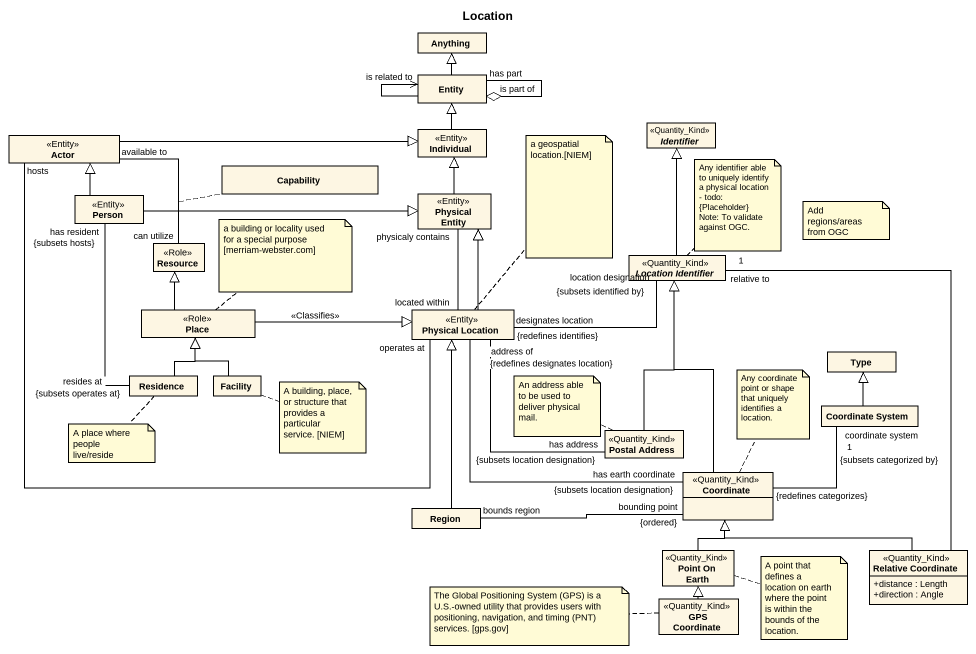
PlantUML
@startuml
title Location
hide circle
hide empty members
skinparam classAttributeIconSize 0
class Anything
class "Entity" as Entity_
class "Actor" as Actor_ <<Entity>>
class Individual <<Entity>>
abstract class Identifier <<Quantity_Kind>>
class Capability
class "Person" as Person_ <<Entity>>
class "Physical Entity" as Physical_Entity <<Entity>>
class Resource <<Role>>
abstract class "Location Identifier" as Location_Identifier <<Quantity_Kind>>
class Place <<Role>>
class "Physical Location" as Physical_Location <<Entity>>
class Residence
class Facility
class Type
class "Coordinate System" as Coordinate_System
class "Postal Address" as Postal_Address <<Quantity_Kind>>
class Coordinate <<Quantity_Kind>>
class Region
class "Point On Earth" as Point_On_Earth <<Quantity_Kind>>
class "Relative Coordinate" as Relative_Coordinate <<Quantity_Kind>> {
  +distance : Length
  +direction : Angle
}
class "GPS Coordinate" as GPS_Coordinate <<Quantity_Kind>>
Entity_ -up-|> Anything
Entity_ "is part of" o-- "has part" Entity_
Entity_ --> "is related to" Entity_
Actor_ -right-|> Individual
Actor_ "hosts" -right- "operates at" Physical_Location
Individual -up-|> Entity_
Person_ -up-|> Actor_
Person_ -right-|> Physical_Entity
Person_ "has resident\n{subsets hosts}" -- "resides at\n{subsets operates at}" Residence
Physical_Entity -up-|> Individual
Physical_Entity "physicaly contains" -- "located within" Physical_Location
Resource "can utilize" -up- "available to" Actor_
(Resource, Actor_) .. Capability
Location_Identifier -up-|> Identifier
Location_Identifier "{subsets identified by}\nlocation designation" -left- "{redefines identifies}\ndesignates location" Physical_Location
Place -up-|> Resource
Place -right-|> Physical_Location : <<Classifies>>
Physical_Location -up-|> Physical_Entity
Physical_Location "address of\n{redefines designates location}" -- "has address\n{subsets location designation}" Postal_Address
Physical_Location -- "has earth coordinate\n{subsets location designation}" Coordinate
Residence -up-|> Place
Facility -up-|> Place
Coordinate_System -up-|> Type
Postal_Address -up-|> Location_Identifier
Coordinate -up-|> Location_Identifier
Coordinate "{redefines categorizes}" -right- "coordinate system\n1\n{subsets categorized by}" Coordinate_System
Region -up-|> Physical_Location
Region "bounds region" -right- "bounding point\n{ordered}" Coordinate
Point_On_Earth -up-|> Coordinate
Relative_Coordinate -up- "relative to\n1" Location_Identifier
Relative_Coordinate -left-|> Coordinate
GPS_Coordinate -up-|> Point_On_Earth
note top of Physical_Location : a geospatial location.[NIEM]
note top of Location_Identifier : Any identifier able to uniquely identify a physical location - todo: {Placeholder} Note: To validate against OGC.
note top of Place : a building or locality used for a special purpose [merriam-webster.com]
note as N4
  Add regions/areas from OGC
end note
note right of Facility : A building, place, or structure that provides a particular service. [NIEM]
note left of Postal_Address : An address able to be used to deliver physical mail.
note top of Coordinate : Any coordinate point or shape that uniquely identifies a location.
note bottom of Residence : A place where people live/reside
note right of Point_On_Earth : A point that defines a location on earth where the point is within the bounds of the location.
note left of GPS_Coordinate : The Global Positioning System (GPS) is a U.S.-owned utility that provides users with positioning, navigation, and timing (PNT) services. [gps.gov]
@enduml
